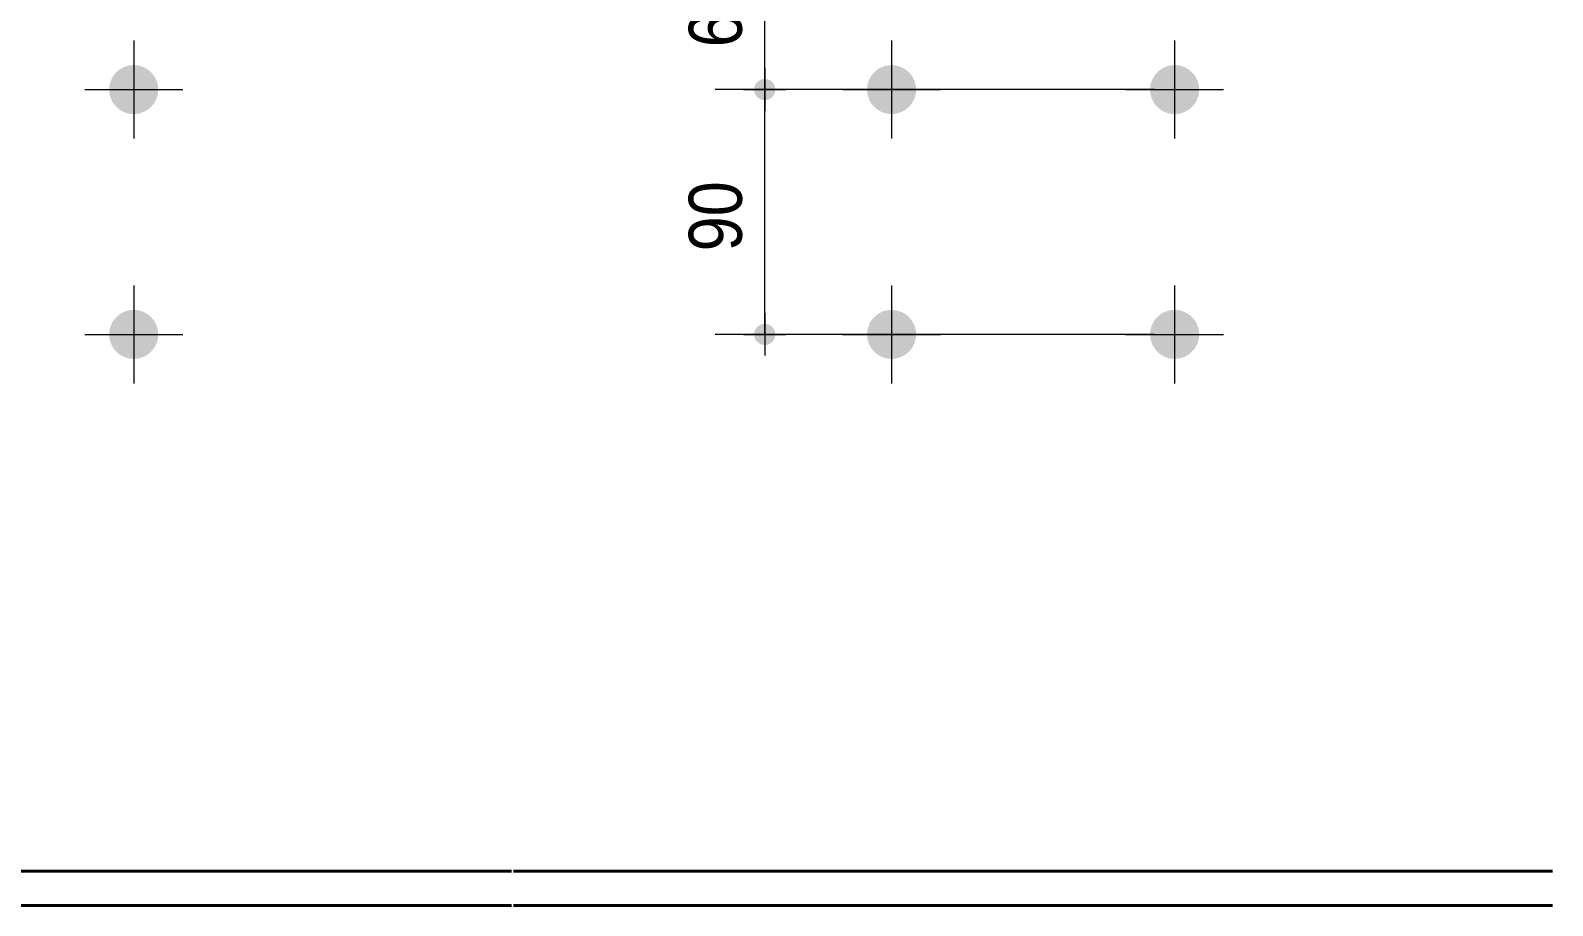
# Model space of a CAD drawing. Header units: millimetres. Extents: x 2 to 410, y 5 to 282.
# Drawn here: x 207.9 to 282.5, y 181.6 to 224.5 of the extents above; entities that cross this region are included whole.
import ezdxf

# ---------------------------------------------------------------- set-up
doc = ezdxf.new("R2010")
doc.units = ezdxf.units.MM
for name, color, linetype, lineweight in [('Boulon', 7, 'Continuous', 0), ('Cotation', 7, 'Continuous', 0), ('Piece', 2, 'Continuous', 0)]:
    doc.layers.add(name, color=color, linetype=linetype, lineweight=lineweight)
doc.styles.add('ARIAL', font='ARIAL.TTF')

# ---------------------------------------------------------------- blocks, each defined once
blk = doc.blocks.new('*A3')
at = {"layer": 'Boulon'}
for points in [[(214.143, 221.554), (214.142, 221.524), (214.14, 221.495), (214.138, 221.466), (214.134, 221.436), (214.13, 221.407), (214.126, 221.378), (214.12, 221.349), (214.114, 221.32), (214.107, 221.292), (214.1, 221.263), (214.092, 221.235), (214.083, 221.207), (214.073, 221.179), (214.063, 221.151), (214.052, 221.124), (214.04, 221.097), (214.028, 221.07), (214.015, 221.044), (214.002, 221.017), (213.987, 220.992), (213.973, 220.966), (213.957, 220.941), (213.941, 220.916), (213.924, 220.892), (213.907, 220.868), (213.889, 220.845), (213.871, 220.822), (213.852, 220.799), (213.832, 220.777), (213.812, 220.756), (213.792, 220.735), (213.771, 220.714), (213.749, 220.694), (213.727, 220.675), (213.705, 220.656), (213.682, 220.637), (213.658, 220.619), (213.634, 220.602), (213.61, 220.585), (213.585, 220.569), (213.56, 220.554), (213.535, 220.539), (213.509, 220.525), (213.483, 220.511), (213.456, 220.498), (213.43, 220.486), (213.403, 220.475), (213.375, 220.464), (213.348, 220.453), (213.32, 220.444), (213.292, 220.435), (213.263, 220.427), (213.235, 220.419), (213.206, 220.412), (213.177, 220.406), (213.148, 220.401), (213.119, 220.396), (213.09, 220.392), (213.061, 220.389), (213.032, 220.386), (213.002, 220.385), (212.973, 220.384), (212.943, 220.383), (212.914, 220.384), (212.884, 220.385), (212.855, 220.386), (212.826, 220.389), (212.796, 220.392), (212.767, 220.396), (212.738, 220.401), (212.709, 220.406), (212.68, 220.412), (212.652, 220.419), (212.623, 220.427), (212.595, 220.435), (212.567, 220.444), (212.539, 220.453), (212.511, 220.464), (212.484, 220.475), (212.457, 220.486), (212.43, 220.498), (212.404, 220.511), (212.378, 220.525), (212.352, 220.539), (212.326, 220.554), (212.301, 220.569), (212.277, 220.585), (212.252, 220.602), (212.228, 220.619), (212.205, 220.637), (212.182, 220.656), (212.16, 220.675), (212.137, 220.694), (212.116, 220.714), (212.095, 220.735), (212.074, 220.756), (212.054, 220.777), (212.035, 220.799), (212.016, 220.822), (211.997, 220.845), (211.979, 220.868), (211.962, 220.892), (211.946, 220.916), (211.93, 220.941), (211.914, 220.966), (211.899, 220.992), (211.885, 221.017), (211.871, 221.044), (211.859, 221.07), (211.846, 221.097), (211.835, 221.124), (211.824, 221.151), (211.813, 221.179), (211.804, 221.207), (211.795, 221.235), (211.787, 221.263), (211.779, 221.292), (211.772, 221.32), (211.766, 221.349), (211.761, 221.378), (211.756, 221.407), (211.752, 221.436), (211.749, 221.466), (211.747, 221.495), (211.745, 221.524), (211.744, 221.554), (211.743, 221.583), (211.744, 221.613), (211.745, 221.642), (211.747, 221.671), (211.749, 221.701), (211.752, 221.73), (211.756, 221.759), (211.761, 221.788), (211.766, 221.817), (211.772, 221.846), (211.779, 221.875), (211.787, 221.903), (211.795, 221.932), (211.804, 221.96), (211.813, 221.987), (211.824, 222.015), (211.835, 222.042), (211.846, 222.069), (211.859, 222.096), (211.871, 222.123), (211.885, 222.149), (211.899, 222.175), (211.914, 222.2), (211.93, 222.225), (211.946, 222.25), (211.962, 222.274), (211.979, 222.298), (211.997, 222.321), (212.016, 222.344), (212.035, 222.367), (212.054, 222.389), (212.074, 222.411), (212.095, 222.432), (212.116, 222.452), (212.137, 222.472), (212.16, 222.492), (212.182, 222.511), (212.205, 222.529), (212.228, 222.547), (212.252, 222.564), (212.277, 222.581), (212.301, 222.597), (212.326, 222.612), (212.352, 222.627), (212.378, 222.641), (212.404, 222.655), (212.43, 222.668), (212.457, 222.68), (212.484, 222.692), (212.511, 222.703), (212.539, 222.713), (212.567, 222.723), (212.595, 222.732), (212.623, 222.74), (212.652, 222.747), (212.68, 222.754), (212.709, 222.76), (212.738, 222.766), (212.767, 222.77), (212.796, 222.774), (212.826, 222.777), (212.855, 222.78), (212.884, 222.782), (212.914, 222.783), (212.943, 222.783), (212.973, 222.783), (213.002, 222.782), (213.032, 222.78), (213.061, 222.777), (213.09, 222.774), (213.119, 222.77), (213.148, 222.766), (213.177, 222.76), (213.206, 222.754), (213.235, 222.747), (213.263, 222.74), (213.292, 222.732), (213.32, 222.723), (213.348, 222.713), (213.375, 222.703), (213.403, 222.692), (213.43, 222.68), (213.456, 222.668), (213.483, 222.655), (213.509, 222.641), (213.535, 222.627), (213.56, 222.612), (213.585, 222.597), (213.61, 222.581), (213.634, 222.564), (213.658, 222.547), (213.682, 222.529), (213.705, 222.511), (213.727, 222.492), (213.749, 222.472), (213.771, 222.452), (213.792, 222.432), (213.812, 222.411), (213.832, 222.389), (213.852, 222.367), (213.871, 222.344), (213.889, 222.321), (213.907, 222.298), (213.924, 222.274), (213.941, 222.25), (213.957, 222.225), (213.973, 222.2), (213.987, 222.175), (214.002, 222.149), (214.015, 222.123), (214.028, 222.096), (214.04, 222.069), (214.052, 222.042), (214.063, 222.015), (214.073, 221.987), (214.083, 221.96), (214.092, 221.932), (214.1, 221.903), (214.107, 221.875), (214.114, 221.846), (214.12, 221.817), (214.126, 221.788), (214.13, 221.759), (214.134, 221.73), (214.138, 221.701), (214.14, 221.671), (214.142, 221.642), (214.143, 221.613), (214.143, 221.583)], [(214.143, 209.554), (214.142, 209.524), (214.14, 209.495), (214.138, 209.466), (214.134, 209.436), (214.13, 209.407), (214.126, 209.378), (214.12, 209.349), (214.114, 209.32), (214.107, 209.292), (214.1, 209.263), (214.092, 209.235), (214.083, 209.207), (214.073, 209.179), (214.063, 209.151), (214.052, 209.124), (214.04, 209.097), (214.028, 209.07), (214.015, 209.044), (214.002, 209.017), (213.987, 208.992), (213.973, 208.966), (213.957, 208.941), (213.941, 208.916), (213.924, 208.892), (213.907, 208.868), (213.889, 208.845), (213.871, 208.822), (213.852, 208.799), (213.832, 208.777), (213.812, 208.756), (213.792, 208.735), (213.771, 208.714), (213.749, 208.694), (213.727, 208.675), (213.705, 208.656), (213.682, 208.637), (213.658, 208.619), (213.634, 208.602), (213.61, 208.585), (213.585, 208.569), (213.56, 208.554), (213.535, 208.539), (213.509, 208.525), (213.483, 208.511), (213.456, 208.498), (213.43, 208.486), (213.403, 208.475), (213.375, 208.464), (213.348, 208.453), (213.32, 208.444), (213.292, 208.435), (213.263, 208.427), (213.235, 208.419), (213.206, 208.412), (213.177, 208.406), (213.148, 208.401), (213.119, 208.396), (213.09, 208.392), (213.061, 208.389), (213.032, 208.386), (213.002, 208.385), (212.973, 208.384), (212.943, 208.383), (212.914, 208.384), (212.884, 208.385), (212.855, 208.386), (212.826, 208.389), (212.796, 208.392), (212.767, 208.396), (212.738, 208.401), (212.709, 208.406), (212.68, 208.412), (212.652, 208.419), (212.623, 208.427), (212.595, 208.435), (212.567, 208.444), (212.539, 208.453), (212.511, 208.464), (212.484, 208.475), (212.457, 208.486), (212.43, 208.498), (212.404, 208.511), (212.378, 208.525), (212.352, 208.539), (212.326, 208.554), (212.301, 208.569), (212.277, 208.585), (212.252, 208.602), (212.228, 208.619), (212.205, 208.637), (212.182, 208.656), (212.16, 208.675), (212.137, 208.694), (212.116, 208.714), (212.095, 208.735), (212.074, 208.756), (212.054, 208.777), (212.035, 208.799), (212.016, 208.822), (211.997, 208.845), (211.979, 208.868), (211.962, 208.892), (211.946, 208.916), (211.93, 208.941), (211.914, 208.966), (211.899, 208.992), (211.885, 209.017), (211.871, 209.044), (211.859, 209.07), (211.846, 209.097), (211.835, 209.124), (211.824, 209.151), (211.813, 209.179), (211.804, 209.207), (211.795, 209.235), (211.787, 209.263), (211.779, 209.292), (211.772, 209.32), (211.766, 209.349), (211.761, 209.378), (211.756, 209.407), (211.752, 209.436), (211.749, 209.466), (211.747, 209.495), (211.745, 209.524), (211.744, 209.554), (211.743, 209.583), (211.744, 209.613), (211.745, 209.642), (211.747, 209.671), (211.749, 209.701), (211.752, 209.73), (211.756, 209.759), (211.761, 209.788), (211.766, 209.817), (211.772, 209.846), (211.779, 209.875), (211.787, 209.903), (211.795, 209.932), (211.804, 209.96), (211.813, 209.987), (211.824, 210.015), (211.835, 210.042), (211.846, 210.069), (211.859, 210.096), (211.871, 210.123), (211.885, 210.149), (211.899, 210.175), (211.914, 210.2), (211.93, 210.225), (211.946, 210.25), (211.962, 210.274), (211.979, 210.298), (211.997, 210.321), (212.016, 210.344), (212.035, 210.367), (212.054, 210.389), (212.074, 210.411), (212.095, 210.432), (212.116, 210.452), (212.137, 210.472), (212.16, 210.492), (212.182, 210.511), (212.205, 210.529), (212.228, 210.547), (212.252, 210.564), (212.277, 210.581), (212.301, 210.597), (212.326, 210.612), (212.352, 210.627), (212.378, 210.641), (212.404, 210.655), (212.43, 210.668), (212.457, 210.68), (212.484, 210.692), (212.511, 210.703), (212.539, 210.713), (212.567, 210.723), (212.595, 210.732), (212.623, 210.74), (212.652, 210.747), (212.68, 210.754), (212.709, 210.76), (212.738, 210.766), (212.767, 210.77), (212.796, 210.774), (212.826, 210.777), (212.855, 210.78), (212.884, 210.782), (212.914, 210.783), (212.943, 210.783), (212.973, 210.783), (213.002, 210.782), (213.032, 210.78), (213.061, 210.777), (213.09, 210.774), (213.119, 210.77), (213.148, 210.766), (213.177, 210.76), (213.206, 210.754), (213.235, 210.747), (213.263, 210.74), (213.292, 210.732), (213.32, 210.723), (213.348, 210.713), (213.375, 210.703), (213.403, 210.692), (213.43, 210.68), (213.456, 210.668), (213.483, 210.655), (213.509, 210.641), (213.535, 210.627), (213.56, 210.612), (213.585, 210.597), (213.61, 210.581), (213.634, 210.564), (213.658, 210.547), (213.682, 210.529), (213.705, 210.511), (213.727, 210.492), (213.749, 210.472), (213.771, 210.452), (213.792, 210.432), (213.812, 210.411), (213.832, 210.389), (213.852, 210.367), (213.871, 210.344), (213.889, 210.321), (213.907, 210.298), (213.924, 210.274), (213.941, 210.25), (213.957, 210.225), (213.973, 210.2), (213.987, 210.175), (214.002, 210.149), (214.015, 210.123), (214.028, 210.096), (214.04, 210.069), (214.052, 210.042), (214.063, 210.015), (214.073, 209.987), (214.083, 209.96), (214.092, 209.932), (214.1, 209.903), (214.107, 209.875), (214.114, 209.846), (214.12, 209.817), (214.126, 209.788), (214.13, 209.759), (214.134, 209.73), (214.138, 209.701), (214.14, 209.671), (214.142, 209.642), (214.143, 209.613), (214.143, 209.583)]]:
    blk.add_hatch(color=256, dxfattribs=at).paths.add_polyline_path(points, flags=17)
at = {"layer": 'Boulon', "linetype": 'Continuous', "lineweight": 0}
for p, q in [((212.943, 223.983), (212.943, 219.183)), ((210.543, 221.583), (215.343, 221.583)), ((212.943, 211.983), (212.943, 207.183)), ((210.543, 209.583), (215.343, 209.583))]:
    blk.add_line(p, q, dxfattribs=at)
blk = doc.blocks.new('*A7')
at = {"layer": 'Boulon'}
for points in [[(265.138, 221.554), (265.137, 221.524), (265.135, 221.495), (265.133, 221.466), (265.129, 221.436), (265.125, 221.407), (265.121, 221.378), (265.115, 221.349), (265.109, 221.32), (265.102, 221.292), (265.095, 221.263), (265.087, 221.235), (265.078, 221.207), (265.068, 221.179), (265.058, 221.151), (265.047, 221.124), (265.035, 221.097), (265.023, 221.07), (265.01, 221.044), (264.997, 221.017), (264.982, 220.992), (264.968, 220.966), (264.952, 220.941), (264.936, 220.916), (264.919, 220.892), (264.902, 220.868), (264.884, 220.845), (264.866, 220.822), (264.847, 220.799), (264.828, 220.777), (264.807, 220.756), (264.787, 220.735), (264.766, 220.714), (264.744, 220.694), (264.722, 220.675), (264.7, 220.656), (264.677, 220.637), (264.653, 220.619), (264.629, 220.602), (264.605, 220.585), (264.58, 220.569), (264.555, 220.554), (264.53, 220.539), (264.504, 220.525), (264.478, 220.511), (264.451, 220.498), (264.425, 220.486), (264.398, 220.475), (264.37, 220.464), (264.343, 220.453), (264.315, 220.444), (264.287, 220.435), (264.258, 220.427), (264.23, 220.419), (264.201, 220.412), (264.172, 220.406), (264.144, 220.401), (264.114, 220.396), (264.085, 220.392), (264.056, 220.389), (264.027, 220.386), (263.997, 220.385), (263.968, 220.384), (263.938, 220.383), (263.909, 220.384), (263.879, 220.385), (263.85, 220.386), (263.821, 220.389), (263.791, 220.392), (263.762, 220.396), (263.733, 220.401), (263.704, 220.406), (263.675, 220.412), (263.647, 220.419), (263.618, 220.427), (263.59, 220.435), (263.562, 220.444), (263.534, 220.453), (263.507, 220.464), (263.479, 220.475), (263.452, 220.486), (263.425, 220.498), (263.399, 220.511), (263.373, 220.525), (263.347, 220.539), (263.321, 220.554), (263.296, 220.569), (263.272, 220.585), (263.247, 220.602), (263.224, 220.619), (263.2, 220.637), (263.177, 220.656), (263.155, 220.675), (263.133, 220.694), (263.111, 220.714), (263.09, 220.735), (263.069, 220.756), (263.049, 220.777), (263.03, 220.799), (263.011, 220.822), (262.992, 220.845), (262.975, 220.868), (262.957, 220.892), (262.941, 220.916), (262.925, 220.941), (262.909, 220.966), (262.894, 220.992), (262.88, 221.017), (262.867, 221.044), (262.854, 221.07), (262.841, 221.097), (262.83, 221.124), (262.819, 221.151), (262.809, 221.179), (262.799, 221.207), (262.79, 221.235), (262.782, 221.263), (262.774, 221.292), (262.768, 221.32), (262.761, 221.349), (262.756, 221.378), (262.751, 221.407), (262.747, 221.436), (262.744, 221.466), (262.742, 221.495), (262.74, 221.524), (262.739, 221.554), (262.738, 221.583), (262.739, 221.613), (262.74, 221.642), (262.742, 221.671), (262.744, 221.701), (262.747, 221.73), (262.751, 221.759), (262.756, 221.788), (262.761, 221.817), (262.768, 221.846), (262.774, 221.875), (262.782, 221.903), (262.79, 221.932), (262.799, 221.96), (262.809, 221.987), (262.819, 222.015), (262.83, 222.042), (262.841, 222.069), (262.854, 222.096), (262.867, 222.123), (262.88, 222.149), (262.894, 222.175), (262.909, 222.2), (262.925, 222.225), (262.941, 222.25), (262.957, 222.274), (262.975, 222.298), (262.992, 222.321), (263.011, 222.344), (263.03, 222.367), (263.049, 222.389), (263.069, 222.411), (263.09, 222.432), (263.111, 222.452), (263.133, 222.472), (263.155, 222.492), (263.177, 222.511), (263.2, 222.529), (263.224, 222.547), (263.247, 222.564), (263.272, 222.581), (263.296, 222.597), (263.321, 222.612), (263.347, 222.627), (263.373, 222.641), (263.399, 222.655), (263.425, 222.668), (263.452, 222.68), (263.479, 222.692), (263.507, 222.703), (263.534, 222.713), (263.562, 222.723), (263.59, 222.732), (263.618, 222.74), (263.647, 222.747), (263.675, 222.754), (263.704, 222.76), (263.733, 222.766), (263.762, 222.77), (263.791, 222.774), (263.821, 222.777), (263.85, 222.78), (263.879, 222.782), (263.909, 222.783), (263.938, 222.783), (263.968, 222.783), (263.997, 222.782), (264.027, 222.78), (264.056, 222.777), (264.085, 222.774), (264.114, 222.77), (264.144, 222.766), (264.172, 222.76), (264.201, 222.754), (264.23, 222.747), (264.258, 222.74), (264.287, 222.732), (264.315, 222.723), (264.343, 222.713), (264.37, 222.703), (264.398, 222.692), (264.425, 222.68), (264.451, 222.668), (264.478, 222.655), (264.504, 222.641), (264.53, 222.627), (264.555, 222.612), (264.58, 222.597), (264.605, 222.581), (264.629, 222.564), (264.653, 222.547), (264.677, 222.529), (264.7, 222.511), (264.722, 222.492), (264.744, 222.472), (264.766, 222.452), (264.787, 222.432), (264.807, 222.411), (264.828, 222.389), (264.847, 222.367), (264.866, 222.344), (264.884, 222.321), (264.902, 222.298), (264.919, 222.274), (264.936, 222.25), (264.952, 222.225), (264.968, 222.2), (264.982, 222.175), (264.997, 222.149), (265.01, 222.123), (265.023, 222.096), (265.035, 222.069), (265.047, 222.042), (265.058, 222.015), (265.068, 221.987), (265.078, 221.96), (265.087, 221.932), (265.095, 221.903), (265.102, 221.875), (265.109, 221.846), (265.115, 221.817), (265.121, 221.788), (265.125, 221.759), (265.129, 221.73), (265.133, 221.701), (265.135, 221.671), (265.137, 221.642), (265.138, 221.613), (265.138, 221.583)], [(265.138, 209.554), (265.137, 209.524), (265.135, 209.495), (265.133, 209.466), (265.129, 209.436), (265.125, 209.407), (265.121, 209.378), (265.115, 209.349), (265.109, 209.32), (265.102, 209.292), (265.095, 209.263), (265.087, 209.235), (265.078, 209.207), (265.068, 209.179), (265.058, 209.151), (265.047, 209.124), (265.035, 209.097), (265.023, 209.07), (265.01, 209.044), (264.997, 209.017), (264.982, 208.992), (264.968, 208.966), (264.952, 208.941), (264.936, 208.916), (264.919, 208.892), (264.902, 208.868), (264.884, 208.845), (264.866, 208.822), (264.847, 208.799), (264.828, 208.777), (264.807, 208.756), (264.787, 208.735), (264.766, 208.714), (264.744, 208.694), (264.722, 208.675), (264.7, 208.656), (264.677, 208.637), (264.653, 208.619), (264.629, 208.602), (264.605, 208.585), (264.58, 208.569), (264.555, 208.554), (264.53, 208.539), (264.504, 208.525), (264.478, 208.511), (264.451, 208.498), (264.425, 208.486), (264.398, 208.475), (264.37, 208.464), (264.343, 208.453), (264.315, 208.444), (264.287, 208.435), (264.258, 208.427), (264.23, 208.419), (264.201, 208.412), (264.172, 208.406), (264.144, 208.401), (264.114, 208.396), (264.085, 208.392), (264.056, 208.389), (264.027, 208.386), (263.997, 208.385), (263.968, 208.384), (263.938, 208.383), (263.909, 208.384), (263.879, 208.385), (263.85, 208.386), (263.821, 208.389), (263.791, 208.392), (263.762, 208.396), (263.733, 208.401), (263.704, 208.406), (263.675, 208.412), (263.647, 208.419), (263.618, 208.427), (263.59, 208.435), (263.562, 208.444), (263.534, 208.453), (263.507, 208.464), (263.479, 208.475), (263.452, 208.486), (263.425, 208.498), (263.399, 208.511), (263.373, 208.525), (263.347, 208.539), (263.321, 208.554), (263.296, 208.569), (263.272, 208.585), (263.247, 208.602), (263.224, 208.619), (263.2, 208.637), (263.177, 208.656), (263.155, 208.675), (263.133, 208.694), (263.111, 208.714), (263.09, 208.735), (263.069, 208.756), (263.049, 208.777), (263.03, 208.799), (263.011, 208.822), (262.992, 208.845), (262.975, 208.868), (262.957, 208.892), (262.941, 208.916), (262.925, 208.941), (262.909, 208.966), (262.894, 208.992), (262.88, 209.017), (262.867, 209.044), (262.854, 209.07), (262.841, 209.097), (262.83, 209.124), (262.819, 209.151), (262.809, 209.179), (262.799, 209.207), (262.79, 209.235), (262.782, 209.263), (262.774, 209.292), (262.768, 209.32), (262.761, 209.349), (262.756, 209.378), (262.751, 209.407), (262.747, 209.436), (262.744, 209.466), (262.742, 209.495), (262.74, 209.524), (262.739, 209.554), (262.738, 209.583), (262.739, 209.613), (262.74, 209.642), (262.742, 209.671), (262.744, 209.701), (262.747, 209.73), (262.751, 209.759), (262.756, 209.788), (262.761, 209.817), (262.768, 209.846), (262.774, 209.875), (262.782, 209.903), (262.79, 209.932), (262.799, 209.96), (262.809, 209.987), (262.819, 210.015), (262.83, 210.042), (262.841, 210.069), (262.854, 210.096), (262.867, 210.123), (262.88, 210.149), (262.894, 210.175), (262.909, 210.2), (262.925, 210.225), (262.941, 210.25), (262.957, 210.274), (262.975, 210.298), (262.992, 210.321), (263.011, 210.344), (263.03, 210.367), (263.049, 210.389), (263.069, 210.411), (263.09, 210.432), (263.111, 210.452), (263.133, 210.472), (263.155, 210.492), (263.177, 210.511), (263.2, 210.529), (263.224, 210.547), (263.247, 210.564), (263.272, 210.581), (263.296, 210.597), (263.321, 210.612), (263.347, 210.627), (263.373, 210.641), (263.399, 210.655), (263.425, 210.668), (263.452, 210.68), (263.479, 210.692), (263.507, 210.703), (263.534, 210.713), (263.562, 210.723), (263.59, 210.732), (263.618, 210.74), (263.647, 210.747), (263.675, 210.754), (263.704, 210.76), (263.733, 210.766), (263.762, 210.77), (263.791, 210.774), (263.821, 210.777), (263.85, 210.78), (263.879, 210.782), (263.909, 210.783), (263.938, 210.783), (263.968, 210.783), (263.997, 210.782), (264.027, 210.78), (264.056, 210.777), (264.085, 210.774), (264.114, 210.77), (264.144, 210.766), (264.172, 210.76), (264.201, 210.754), (264.23, 210.747), (264.258, 210.74), (264.287, 210.732), (264.315, 210.723), (264.343, 210.713), (264.37, 210.703), (264.398, 210.692), (264.425, 210.68), (264.451, 210.668), (264.478, 210.655), (264.504, 210.641), (264.53, 210.627), (264.555, 210.612), (264.58, 210.597), (264.605, 210.581), (264.629, 210.564), (264.653, 210.547), (264.677, 210.529), (264.7, 210.511), (264.722, 210.492), (264.744, 210.472), (264.766, 210.452), (264.787, 210.432), (264.807, 210.411), (264.828, 210.389), (264.847, 210.367), (264.866, 210.344), (264.884, 210.321), (264.902, 210.298), (264.919, 210.274), (264.936, 210.25), (264.952, 210.225), (264.968, 210.2), (264.982, 210.175), (264.997, 210.149), (265.01, 210.123), (265.023, 210.096), (265.035, 210.069), (265.047, 210.042), (265.058, 210.015), (265.068, 209.987), (265.078, 209.96), (265.087, 209.932), (265.095, 209.903), (265.102, 209.875), (265.109, 209.846), (265.115, 209.817), (265.121, 209.788), (265.125, 209.759), (265.129, 209.73), (265.133, 209.701), (265.135, 209.671), (265.137, 209.642), (265.138, 209.613), (265.138, 209.583)]]:
    blk.add_hatch(color=256, dxfattribs=at).paths.add_polyline_path(points, flags=17)
at = {"layer": 'Boulon', "linetype": 'Continuous', "lineweight": 0}
for p, q in [((263.938, 223.983), (263.938, 219.183)), ((261.538, 221.583), (266.338, 221.583)), ((263.938, 211.983), (263.938, 207.183)), ((261.538, 209.583), (266.338, 209.583))]:
    blk.add_line(p, q, dxfattribs=at)
blk = doc.blocks.new('*A8')
at = {"layer": 'Boulon'}
for points in [[(251.271, 221.554), (251.27, 221.524), (251.268, 221.495), (251.266, 221.466), (251.263, 221.436), (251.259, 221.407), (251.254, 221.378), (251.249, 221.349), (251.243, 221.32), (251.236, 221.292), (251.228, 221.263), (251.22, 221.235), (251.211, 221.207), (251.202, 221.179), (251.191, 221.151), (251.18, 221.124), (251.169, 221.097), (251.156, 221.07), (251.144, 221.044), (251.13, 221.017), (251.116, 220.992), (251.101, 220.966), (251.086, 220.941), (251.069, 220.916), (251.053, 220.892), (251.036, 220.868), (251.018, 220.845), (250.999, 220.822), (250.98, 220.799), (250.961, 220.777), (250.941, 220.756), (250.92, 220.735), (250.899, 220.714), (250.878, 220.694), (250.856, 220.675), (250.833, 220.656), (250.81, 220.637), (250.787, 220.619), (250.763, 220.602), (250.738, 220.585), (250.714, 220.569), (250.689, 220.554), (250.663, 220.539), (250.637, 220.525), (250.611, 220.511), (250.585, 220.498), (250.558, 220.486), (250.531, 220.475), (250.504, 220.464), (250.476, 220.453), (250.448, 220.444), (250.42, 220.435), (250.392, 220.427), (250.363, 220.419), (250.335, 220.412), (250.306, 220.406), (250.277, 220.401), (250.248, 220.396), (250.219, 220.392), (250.189, 220.389), (250.16, 220.386), (250.131, 220.385), (250.101, 220.384), (250.072, 220.383), (250.042, 220.384), (250.013, 220.385), (249.983, 220.386), (249.954, 220.389), (249.925, 220.392), (249.896, 220.396), (249.867, 220.401), (249.838, 220.406), (249.809, 220.412), (249.78, 220.419), (249.752, 220.427), (249.723, 220.435), (249.695, 220.444), (249.667, 220.453), (249.64, 220.464), (249.612, 220.475), (249.585, 220.486), (249.559, 220.498), (249.532, 220.511), (249.506, 220.525), (249.48, 220.539), (249.455, 220.554), (249.43, 220.569), (249.405, 220.585), (249.381, 220.602), (249.357, 220.619), (249.333, 220.637), (249.31, 220.656), (249.288, 220.675), (249.266, 220.694), (249.244, 220.714), (249.223, 220.735), (249.203, 220.756), (249.183, 220.777), (249.163, 220.799), (249.144, 220.822), (249.126, 220.845), (249.108, 220.868), (249.091, 220.892), (249.074, 220.916), (249.058, 220.941), (249.042, 220.966), (249.028, 220.992), (249.013, 221.017), (249, 221.044), (248.987, 221.07), (248.975, 221.097), (248.963, 221.124), (248.952, 221.151), (248.942, 221.179), (248.932, 221.207), (248.923, 221.235), (248.915, 221.263), (248.908, 221.292), (248.901, 221.32), (248.895, 221.349), (248.889, 221.378), (248.885, 221.407), (248.881, 221.436), (248.877, 221.466), (248.875, 221.495), (248.873, 221.524), (248.872, 221.554), (248.872, 221.583), (248.872, 221.613), (248.873, 221.642), (248.875, 221.671), (248.877, 221.701), (248.881, 221.73), (248.885, 221.759), (248.889, 221.788), (248.895, 221.817), (248.901, 221.846), (248.908, 221.875), (248.915, 221.903), (248.923, 221.932), (248.932, 221.96), (248.942, 221.987), (248.952, 222.015), (248.963, 222.042), (248.975, 222.069), (248.987, 222.096), (249, 222.123), (249.013, 222.149), (249.028, 222.175), (249.042, 222.2), (249.058, 222.225), (249.074, 222.25), (249.091, 222.274), (249.108, 222.298), (249.126, 222.321), (249.144, 222.344), (249.163, 222.367), (249.183, 222.389), (249.203, 222.411), (249.223, 222.432), (249.244, 222.452), (249.266, 222.472), (249.288, 222.492), (249.31, 222.511), (249.333, 222.529), (249.357, 222.547), (249.381, 222.564), (249.405, 222.581), (249.43, 222.597), (249.455, 222.612), (249.48, 222.627), (249.506, 222.641), (249.532, 222.655), (249.559, 222.668), (249.585, 222.68), (249.612, 222.692), (249.64, 222.703), (249.667, 222.713), (249.695, 222.723), (249.723, 222.732), (249.752, 222.74), (249.78, 222.747), (249.809, 222.754), (249.838, 222.76), (249.867, 222.766), (249.896, 222.77), (249.925, 222.774), (249.954, 222.777), (249.983, 222.78), (250.013, 222.782), (250.042, 222.783), (250.072, 222.783), (250.101, 222.783), (250.131, 222.782), (250.16, 222.78), (250.189, 222.777), (250.219, 222.774), (250.248, 222.77), (250.277, 222.766), (250.306, 222.76), (250.335, 222.754), (250.363, 222.747), (250.392, 222.74), (250.42, 222.732), (250.448, 222.723), (250.476, 222.713), (250.504, 222.703), (250.531, 222.692), (250.558, 222.68), (250.585, 222.668), (250.611, 222.655), (250.637, 222.641), (250.663, 222.627), (250.689, 222.612), (250.714, 222.597), (250.738, 222.581), (250.763, 222.564), (250.787, 222.547), (250.81, 222.529), (250.833, 222.511), (250.856, 222.492), (250.878, 222.472), (250.899, 222.452), (250.92, 222.432), (250.941, 222.411), (250.961, 222.389), (250.98, 222.367), (250.999, 222.344), (251.018, 222.321), (251.036, 222.298), (251.053, 222.274), (251.069, 222.25), (251.086, 222.225), (251.101, 222.2), (251.116, 222.175), (251.13, 222.149), (251.144, 222.123), (251.156, 222.096), (251.169, 222.069), (251.18, 222.042), (251.191, 222.015), (251.202, 221.987), (251.211, 221.96), (251.22, 221.932), (251.228, 221.903), (251.236, 221.875), (251.243, 221.846), (251.249, 221.817), (251.254, 221.788), (251.259, 221.759), (251.263, 221.73), (251.266, 221.701), (251.268, 221.671), (251.27, 221.642), (251.271, 221.613), (251.272, 221.583)], [(251.271, 209.554), (251.27, 209.524), (251.268, 209.495), (251.266, 209.466), (251.263, 209.436), (251.259, 209.407), (251.254, 209.378), (251.249, 209.349), (251.243, 209.32), (251.236, 209.292), (251.228, 209.263), (251.22, 209.235), (251.211, 209.207), (251.202, 209.179), (251.191, 209.151), (251.18, 209.124), (251.169, 209.097), (251.156, 209.07), (251.144, 209.044), (251.13, 209.017), (251.116, 208.992), (251.101, 208.966), (251.086, 208.941), (251.069, 208.916), (251.053, 208.892), (251.036, 208.868), (251.018, 208.845), (250.999, 208.822), (250.98, 208.799), (250.961, 208.777), (250.941, 208.756), (250.92, 208.735), (250.899, 208.714), (250.878, 208.694), (250.856, 208.675), (250.833, 208.656), (250.81, 208.637), (250.787, 208.619), (250.763, 208.602), (250.738, 208.585), (250.714, 208.569), (250.689, 208.554), (250.663, 208.539), (250.637, 208.525), (250.611, 208.511), (250.585, 208.498), (250.558, 208.486), (250.531, 208.475), (250.504, 208.464), (250.476, 208.453), (250.448, 208.444), (250.42, 208.435), (250.392, 208.427), (250.363, 208.419), (250.335, 208.412), (250.306, 208.406), (250.277, 208.401), (250.248, 208.396), (250.219, 208.392), (250.189, 208.389), (250.16, 208.386), (250.131, 208.385), (250.101, 208.384), (250.072, 208.383), (250.042, 208.384), (250.013, 208.385), (249.983, 208.386), (249.954, 208.389), (249.925, 208.392), (249.896, 208.396), (249.867, 208.401), (249.838, 208.406), (249.809, 208.412), (249.78, 208.419), (249.752, 208.427), (249.723, 208.435), (249.695, 208.444), (249.667, 208.453), (249.64, 208.464), (249.612, 208.475), (249.585, 208.486), (249.559, 208.498), (249.532, 208.511), (249.506, 208.525), (249.48, 208.539), (249.455, 208.554), (249.43, 208.569), (249.405, 208.585), (249.381, 208.602), (249.357, 208.619), (249.333, 208.637), (249.31, 208.656), (249.288, 208.675), (249.266, 208.694), (249.244, 208.714), (249.223, 208.735), (249.203, 208.756), (249.183, 208.777), (249.163, 208.799), (249.144, 208.822), (249.126, 208.845), (249.108, 208.868), (249.091, 208.892), (249.074, 208.916), (249.058, 208.941), (249.042, 208.966), (249.028, 208.992), (249.013, 209.017), (249, 209.044), (248.987, 209.07), (248.975, 209.097), (248.963, 209.124), (248.952, 209.151), (248.942, 209.179), (248.932, 209.207), (248.923, 209.235), (248.915, 209.263), (248.908, 209.292), (248.901, 209.32), (248.895, 209.349), (248.889, 209.378), (248.885, 209.407), (248.881, 209.436), (248.877, 209.466), (248.875, 209.495), (248.873, 209.524), (248.872, 209.554), (248.872, 209.583), (248.872, 209.613), (248.873, 209.642), (248.875, 209.671), (248.877, 209.701), (248.881, 209.73), (248.885, 209.759), (248.889, 209.788), (248.895, 209.817), (248.901, 209.846), (248.908, 209.875), (248.915, 209.903), (248.923, 209.932), (248.932, 209.96), (248.942, 209.987), (248.952, 210.015), (248.963, 210.042), (248.975, 210.069), (248.987, 210.096), (249, 210.123), (249.013, 210.149), (249.028, 210.175), (249.042, 210.2), (249.058, 210.225), (249.074, 210.25), (249.091, 210.274), (249.108, 210.298), (249.126, 210.321), (249.144, 210.344), (249.163, 210.367), (249.183, 210.389), (249.203, 210.411), (249.223, 210.432), (249.244, 210.452), (249.266, 210.472), (249.288, 210.492), (249.31, 210.511), (249.333, 210.529), (249.357, 210.547), (249.381, 210.564), (249.405, 210.581), (249.43, 210.597), (249.455, 210.612), (249.48, 210.627), (249.506, 210.641), (249.532, 210.655), (249.559, 210.668), (249.585, 210.68), (249.612, 210.692), (249.64, 210.703), (249.667, 210.713), (249.695, 210.723), (249.723, 210.732), (249.752, 210.74), (249.78, 210.747), (249.809, 210.754), (249.838, 210.76), (249.867, 210.766), (249.896, 210.77), (249.925, 210.774), (249.954, 210.777), (249.983, 210.78), (250.013, 210.782), (250.042, 210.783), (250.072, 210.783), (250.101, 210.783), (250.131, 210.782), (250.16, 210.78), (250.189, 210.777), (250.219, 210.774), (250.248, 210.77), (250.277, 210.766), (250.306, 210.76), (250.335, 210.754), (250.363, 210.747), (250.392, 210.74), (250.42, 210.732), (250.448, 210.723), (250.476, 210.713), (250.504, 210.703), (250.531, 210.692), (250.558, 210.68), (250.585, 210.668), (250.611, 210.655), (250.637, 210.641), (250.663, 210.627), (250.689, 210.612), (250.714, 210.597), (250.738, 210.581), (250.763, 210.564), (250.787, 210.547), (250.81, 210.529), (250.833, 210.511), (250.856, 210.492), (250.878, 210.472), (250.899, 210.452), (250.92, 210.432), (250.941, 210.411), (250.961, 210.389), (250.98, 210.367), (250.999, 210.344), (251.018, 210.321), (251.036, 210.298), (251.053, 210.274), (251.069, 210.25), (251.086, 210.225), (251.101, 210.2), (251.116, 210.175), (251.13, 210.149), (251.144, 210.123), (251.156, 210.096), (251.169, 210.069), (251.18, 210.042), (251.191, 210.015), (251.202, 209.987), (251.211, 209.96), (251.22, 209.932), (251.228, 209.903), (251.236, 209.875), (251.243, 209.846), (251.249, 209.817), (251.254, 209.788), (251.259, 209.759), (251.263, 209.73), (251.266, 209.701), (251.268, 209.671), (251.27, 209.642), (251.271, 209.613), (251.272, 209.583)]]:
    blk.add_hatch(color=256, dxfattribs=at).paths.add_polyline_path(points, flags=17)
at = {"layer": 'Boulon', "linetype": 'Continuous', "lineweight": 0}
for p, q in [((250.072, 223.983), (250.072, 219.183)), ((247.672, 221.583), (252.472, 221.583)), ((250.072, 211.983), (250.072, 207.183)), ((247.672, 209.583), (252.472, 209.583))]:
    blk.add_line(p, q, dxfattribs=at)
blk = doc.blocks.new('*A13')
at = {"layer": 'Piece', "color": 2, "linetype": 'Continuous', "lineweight": 40}
for p, q in [((231.457525, 183.276506), (180.562483, 183.276506)), ((282.452567, 183.276506), (231.557525, 183.276506)), ((231.457525, 181.583173), (180.562483, 181.583173)), ((282.452567, 181.583173), (231.557525, 181.583173))]:
    blk.add_line(p, q, dxfattribs=at)
blk = doc.blocks.new('*A57')
at = {"layer": 'Cotation'}
for points in [[(243.832, 221.064), (243.806, 221.066), (243.781, 221.069), (243.756, 221.073), (243.731, 221.079), (243.706, 221.086), (243.682, 221.094), (243.658, 221.103), (243.635, 221.113), (243.612, 221.125), (243.59, 221.137), (243.568, 221.151), (243.547, 221.166), (243.527, 221.181), (243.508, 221.198), (243.489, 221.215), (243.472, 221.234), (243.455, 221.253), (243.439, 221.273), (243.425, 221.294), (243.411, 221.316), (243.399, 221.338), (243.387, 221.361), (243.377, 221.384), (243.367, 221.408), (243.359, 221.432), (243.353, 221.457), (243.347, 221.482), (243.343, 221.507), (243.34, 221.532), (243.338, 221.558), (243.337, 221.583), (243.338, 221.609), (243.34, 221.634), (243.343, 221.659), (243.347, 221.685), (243.353, 221.71), (243.359, 221.734), (243.367, 221.758), (243.377, 221.782), (243.387, 221.806), (243.399, 221.828), (243.411, 221.851), (243.425, 221.872), (243.439, 221.893), (243.455, 221.913), (243.472, 221.932), (243.489, 221.951), (243.508, 221.968), (243.527, 221.985), (243.547, 222.001), (243.568, 222.016), (243.59, 222.029), (243.612, 222.042), (243.635, 222.053), (243.658, 222.064), (243.682, 222.073), (243.706, 222.081), (243.731, 222.088), (243.756, 222.093), (243.781, 222.098), (243.806, 222.101), (243.832, 222.103), (243.857, 222.103), (243.883, 222.103), (243.908, 222.101), (243.933, 222.098), (243.959, 222.093), (243.983, 222.088), (244.008, 222.081), (244.032, 222.073), (244.056, 222.064), (244.079, 222.053), (244.102, 222.042), (244.124, 222.029), (244.146, 222.016), (244.167, 222.001), (244.187, 221.985), (244.206, 221.968), (244.225, 221.951), (244.242, 221.932), (244.259, 221.913), (244.275, 221.893), (244.289, 221.872), (244.303, 221.851), (244.316, 221.828), (244.327, 221.806), (244.338, 221.782), (244.347, 221.758), (244.355, 221.734), (244.362, 221.71), (244.367, 221.685), (244.371, 221.659), (244.375, 221.634), (244.376, 221.609), (244.377, 221.583), (244.376, 221.558), (244.375, 221.532), (244.371, 221.507), (244.367, 221.482), (244.362, 221.457), (244.355, 221.432), (244.347, 221.408), (244.338, 221.384), (244.327, 221.361), (244.316, 221.338), (244.303, 221.316), (244.289, 221.294), (244.275, 221.273), (244.259, 221.253), (244.242, 221.234), (244.225, 221.215), (244.206, 221.198), (244.187, 221.181), (244.167, 221.166), (244.146, 221.151), (244.124, 221.137), (244.102, 221.125), (244.079, 221.113), (244.056, 221.103), (244.032, 221.094), (244.008, 221.086), (243.983, 221.079), (243.959, 221.073), (243.933, 221.069), (243.908, 221.066), (243.883, 221.064), (243.857, 221.063)], [(243.832, 209.064), (243.806, 209.066), (243.781, 209.069), (243.756, 209.073), (243.731, 209.079), (243.706, 209.086), (243.682, 209.094), (243.658, 209.103), (243.635, 209.113), (243.612, 209.125), (243.59, 209.137), (243.568, 209.151), (243.547, 209.166), (243.527, 209.181), (243.508, 209.198), (243.489, 209.215), (243.472, 209.234), (243.455, 209.253), (243.439, 209.273), (243.425, 209.294), (243.411, 209.316), (243.399, 209.338), (243.387, 209.361), (243.377, 209.384), (243.367, 209.408), (243.359, 209.432), (243.353, 209.457), (243.347, 209.482), (243.343, 209.507), (243.34, 209.532), (243.338, 209.558), (243.337, 209.583), (243.338, 209.609), (243.34, 209.634), (243.343, 209.659), (243.347, 209.685), (243.353, 209.71), (243.359, 209.734), (243.367, 209.758), (243.377, 209.782), (243.387, 209.806), (243.399, 209.828), (243.411, 209.851), (243.425, 209.872), (243.439, 209.893), (243.455, 209.913), (243.472, 209.932), (243.489, 209.951), (243.508, 209.968), (243.527, 209.985), (243.547, 210.001), (243.568, 210.016), (243.59, 210.029), (243.612, 210.042), (243.635, 210.053), (243.658, 210.064), (243.682, 210.073), (243.706, 210.081), (243.731, 210.088), (243.756, 210.093), (243.781, 210.098), (243.806, 210.101), (243.832, 210.103), (243.857, 210.103), (243.883, 210.103), (243.908, 210.101), (243.933, 210.098), (243.959, 210.093), (243.983, 210.088), (244.008, 210.081), (244.032, 210.073), (244.056, 210.064), (244.079, 210.053), (244.102, 210.042), (244.124, 210.029), (244.146, 210.016), (244.167, 210.001), (244.187, 209.985), (244.206, 209.968), (244.225, 209.951), (244.242, 209.932), (244.259, 209.913), (244.275, 209.893), (244.289, 209.872), (244.303, 209.851), (244.316, 209.828), (244.327, 209.806), (244.338, 209.782), (244.347, 209.758), (244.355, 209.734), (244.362, 209.71), (244.367, 209.685), (244.371, 209.659), (244.375, 209.634), (244.376, 209.609), (244.377, 209.583), (244.376, 209.558), (244.375, 209.532), (244.371, 209.507), (244.367, 209.482), (244.362, 209.457), (244.355, 209.432), (244.347, 209.408), (244.338, 209.384), (244.327, 209.361), (244.316, 209.338), (244.303, 209.316), (244.289, 209.294), (244.275, 209.273), (244.259, 209.253), (244.242, 209.234), (244.225, 209.215), (244.206, 209.198), (244.187, 209.181), (244.167, 209.166), (244.146, 209.151), (244.124, 209.137), (244.102, 209.125), (244.079, 209.113), (244.056, 209.103), (244.032, 209.094), (244.008, 209.086), (243.983, 209.079), (243.959, 209.073), (243.933, 209.069), (243.908, 209.066), (243.883, 209.064), (243.857, 209.063)]]:
    blk.add_hatch(color=256, dxfattribs=at).paths.add_polyline_path(points, flags=17)
at = {"layer": 'Cotation', "linetype": 'Continuous', "lineweight": 0}
for p, q in [((243.857, 222.623), (243.857, 220.543)), ((243.857, 221.583), (243.857, 222.623)), ((262.938, 221.583), (241.437, 221.583)), ((242.817, 221.583), (244.897, 221.583)), ((243.857, 209.583), (243.857, 221.583)), ((243.857, 210.623), (243.857, 208.543)), ((262.938, 209.583), (241.437, 209.583)), ((242.817, 209.583), (244.897, 209.583)), ((243.857, 209.583), (243.857, 208.543))]:
    blk.add_line(p, q, dxfattribs=at)
at = {"layer": 'Cotation'}
for p in [(243.857, 221.583), (243.857, 209.583)]:
    blk.add_point(p, dxfattribs=at)
at = {"layer": 'Cotation', "style": 'ARIAL', "width": 0.85}
blk.add_text('90', height=2.6, rotation=90.00021, dxfattribs=at).set_placement((242.737, 213.655))
blk = doc.blocks.new('*A58')
at = {"layer": 'Cotation'}
for points in [[(243.832, 229.064), (243.806, 229.066), (243.781, 229.069), (243.756, 229.073), (243.731, 229.079), (243.706, 229.086), (243.682, 229.094), (243.658, 229.103), (243.635, 229.113), (243.612, 229.125), (243.59, 229.137), (243.568, 229.151), (243.547, 229.166), (243.527, 229.181), (243.508, 229.198), (243.489, 229.215), (243.472, 229.234), (243.455, 229.253), (243.439, 229.273), (243.425, 229.294), (243.411, 229.316), (243.399, 229.338), (243.387, 229.361), (243.377, 229.384), (243.367, 229.408), (243.359, 229.432), (243.353, 229.457), (243.347, 229.482), (243.343, 229.507), (243.34, 229.532), (243.338, 229.558), (243.337, 229.583), (243.338, 229.609), (243.34, 229.634), (243.343, 229.659), (243.347, 229.685), (243.353, 229.71), (243.359, 229.734), (243.367, 229.758), (243.377, 229.782), (243.387, 229.806), (243.399, 229.828), (243.411, 229.851), (243.425, 229.872), (243.439, 229.893), (243.455, 229.913), (243.472, 229.932), (243.489, 229.951), (243.508, 229.968), (243.527, 229.985), (243.547, 230.001), (243.568, 230.016), (243.59, 230.029), (243.612, 230.042), (243.635, 230.053), (243.658, 230.064), (243.682, 230.073), (243.706, 230.081), (243.731, 230.088), (243.756, 230.093), (243.781, 230.098), (243.806, 230.101), (243.832, 230.103), (243.857, 230.103), (243.883, 230.103), (243.908, 230.101), (243.933, 230.098), (243.959, 230.093), (243.983, 230.088), (244.008, 230.081), (244.032, 230.073), (244.056, 230.064), (244.079, 230.053), (244.102, 230.042), (244.124, 230.029), (244.146, 230.016), (244.167, 230.001), (244.187, 229.985), (244.206, 229.968), (244.225, 229.951), (244.242, 229.932), (244.259, 229.913), (244.275, 229.893), (244.289, 229.872), (244.303, 229.851), (244.316, 229.828), (244.327, 229.806), (244.338, 229.782), (244.347, 229.758), (244.355, 229.734), (244.362, 229.71), (244.367, 229.685), (244.371, 229.659), (244.375, 229.634), (244.376, 229.609), (244.377, 229.583), (244.376, 229.558), (244.375, 229.532), (244.371, 229.507), (244.367, 229.482), (244.362, 229.457), (244.355, 229.432), (244.347, 229.408), (244.338, 229.384), (244.327, 229.361), (244.316, 229.338), (244.303, 229.316), (244.289, 229.294), (244.275, 229.273), (244.259, 229.253), (244.242, 229.234), (244.225, 229.215), (244.206, 229.198), (244.187, 229.181), (244.167, 229.166), (244.146, 229.151), (244.124, 229.137), (244.102, 229.125), (244.079, 229.113), (244.056, 229.103), (244.032, 229.094), (244.008, 229.086), (243.983, 229.079), (243.959, 229.073), (243.933, 229.069), (243.908, 229.066), (243.883, 229.064), (243.857, 229.063)], [(243.832, 221.064), (243.806, 221.066), (243.781, 221.069), (243.756, 221.073), (243.731, 221.079), (243.706, 221.086), (243.682, 221.094), (243.658, 221.103), (243.635, 221.113), (243.612, 221.125), (243.59, 221.137), (243.568, 221.151), (243.547, 221.166), (243.527, 221.181), (243.508, 221.198), (243.489, 221.215), (243.472, 221.234), (243.455, 221.253), (243.439, 221.273), (243.425, 221.294), (243.411, 221.316), (243.399, 221.338), (243.387, 221.361), (243.377, 221.384), (243.367, 221.408), (243.359, 221.432), (243.353, 221.457), (243.347, 221.482), (243.343, 221.507), (243.34, 221.532), (243.338, 221.558), (243.337, 221.583), (243.338, 221.609), (243.34, 221.634), (243.343, 221.659), (243.347, 221.685), (243.353, 221.71), (243.359, 221.734), (243.367, 221.758), (243.377, 221.782), (243.387, 221.806), (243.399, 221.828), (243.411, 221.851), (243.425, 221.872), (243.439, 221.893), (243.455, 221.913), (243.472, 221.932), (243.489, 221.951), (243.508, 221.968), (243.527, 221.985), (243.547, 222.001), (243.568, 222.016), (243.59, 222.029), (243.612, 222.042), (243.635, 222.053), (243.658, 222.064), (243.682, 222.073), (243.706, 222.081), (243.731, 222.088), (243.756, 222.093), (243.781, 222.098), (243.806, 222.101), (243.832, 222.103), (243.857, 222.103), (243.883, 222.103), (243.908, 222.101), (243.933, 222.098), (243.959, 222.093), (243.983, 222.088), (244.008, 222.081), (244.032, 222.073), (244.056, 222.064), (244.079, 222.053), (244.102, 222.042), (244.124, 222.029), (244.146, 222.016), (244.167, 222.001), (244.187, 221.985), (244.206, 221.968), (244.225, 221.951), (244.242, 221.932), (244.259, 221.913), (244.275, 221.893), (244.289, 221.872), (244.303, 221.851), (244.316, 221.828), (244.327, 221.806), (244.338, 221.782), (244.347, 221.758), (244.355, 221.734), (244.362, 221.71), (244.367, 221.685), (244.371, 221.659), (244.375, 221.634), (244.376, 221.609), (244.377, 221.583), (244.376, 221.558), (244.375, 221.532), (244.371, 221.507), (244.367, 221.482), (244.362, 221.457), (244.355, 221.432), (244.347, 221.408), (244.338, 221.384), (244.327, 221.361), (244.316, 221.338), (244.303, 221.316), (244.289, 221.294), (244.275, 221.273), (244.259, 221.253), (244.242, 221.234), (244.225, 221.215), (244.206, 221.198), (244.187, 221.181), (244.167, 221.166), (244.146, 221.151), (244.124, 221.137), (244.102, 221.125), (244.079, 221.113), (244.056, 221.103), (244.032, 221.094), (244.008, 221.086), (243.983, 221.079), (243.959, 221.073), (243.933, 221.069), (243.908, 221.066), (243.883, 221.064), (243.857, 221.063)]]:
    blk.add_hatch(color=256, dxfattribs=at).paths.add_polyline_path(points, flags=17)
at = {"layer": 'Cotation', "linetype": 'Continuous', "lineweight": 0}
for p, q in [((243.857, 230.623), (243.857, 228.543)), ((243.857, 229.583), (243.857, 230.623)), ((242.817, 229.583), (244.897, 229.583)), ((243.857, 221.583), (243.857, 229.583)), ((243.857, 229.583), (243.857, 229.583)), ((243.857, 222.623), (243.857, 220.543)), ((262.938, 221.583), (241.437, 221.583)), ((242.817, 221.583), (244.897, 221.583)), ((243.857, 221.583), (243.857, 220.543))]:
    blk.add_line(p, q, dxfattribs=at)
at = {"layer": 'Cotation'}
for p in [(243.857, 229.583), (243.857, 221.583)]:
    blk.add_point(p, dxfattribs=at)
at = {"layer": 'Cotation', "style": 'ARIAL', "width": 0.85}
blk.add_text('60', height=2.6, rotation=90.00021, dxfattribs=at).set_placement((242.737, 223.655))

msp = doc.modelspace()

# ---------------------------------------------------------------- block references
at = {"lineweight": 0}
for name in ['*A58', '*A13', '*A3', '*A8', '*A7', '*A57']:
    msp.add_blockref(name, (0, 0), dxfattribs=at)

doc.saveas('drawing.dxf')
